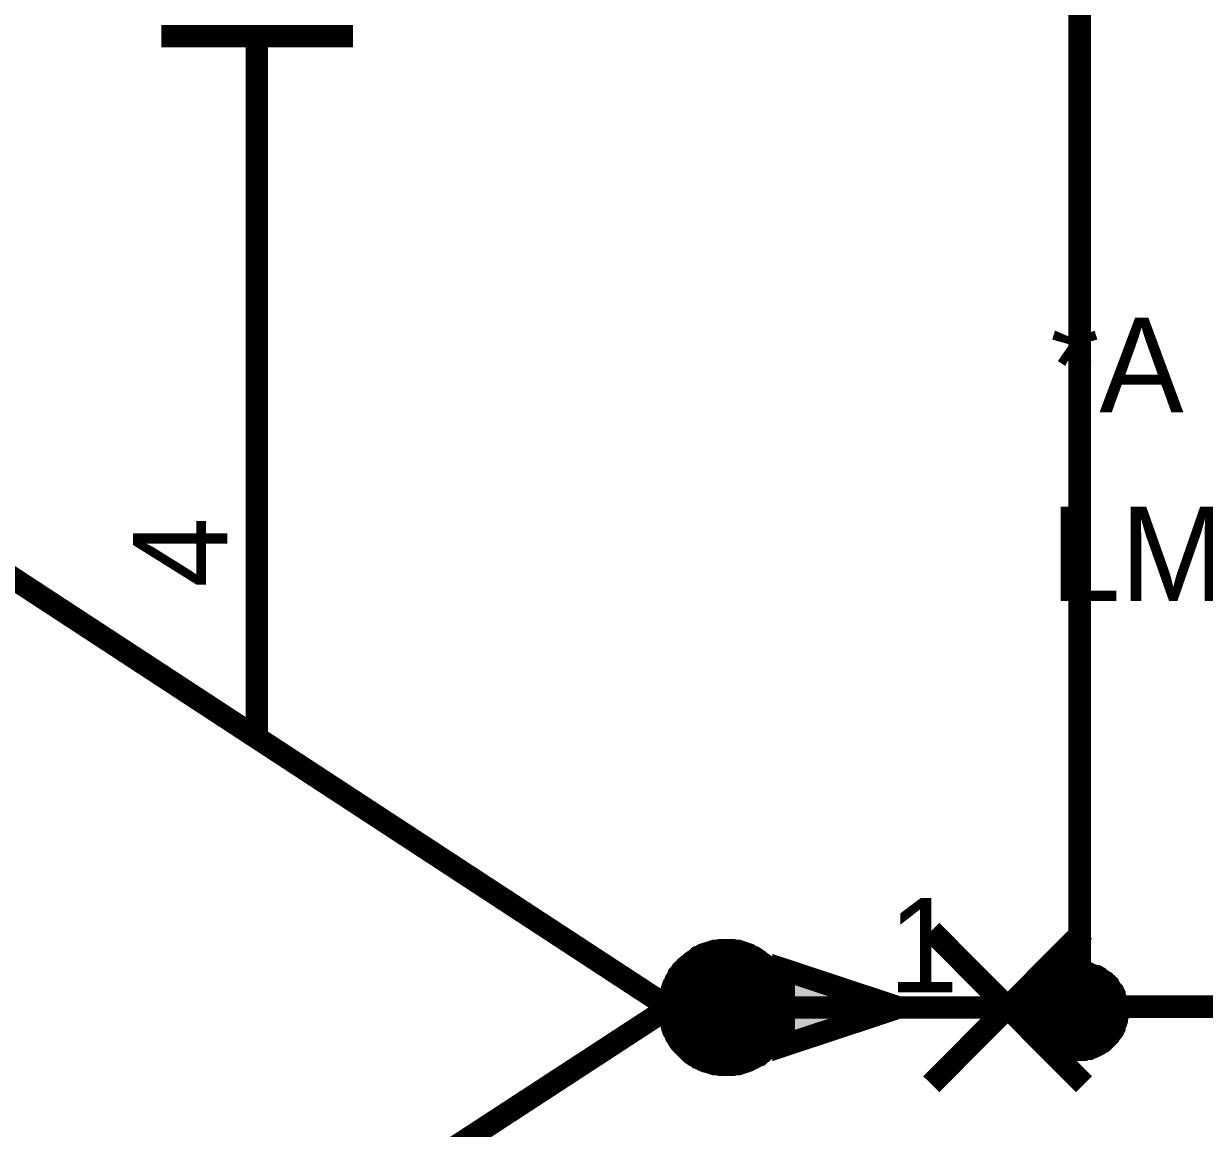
# Model space of a CAD drawing. Header units: millimetres. Extents: x 0 to 800, y 0 to 567.
# Drawn here: x 107.14 to 122.83, y 513.54 to 528.22 of the extents above; entities that cross this region are included whole.
import ezdxf

# ---------------------------------------------------------------- set-up
doc = ezdxf.new("R2010")
doc.units = ezdxf.units.MM
doc.layers.add('Sheet', color=255, linetype='Continuous')

msp = doc.modelspace()

# ---------------------------------------------------------------- linework, layer by layer
at = {"layer": 'Sheet'}
for points, const_width in [([(121.258, 540.852), (121.169, 540.852), (121.169, 515.104), (121.449, 515.104)], 0.3), ([(108.972, 528.051), (111.514, 528.051)], 0.3), ([(110.238, 525.52), (110.238, 528.051)], 0.3), ([(110.238, 525.52), (110.238, 523.235)], 0.3), ([(110.238, 518.733), (110.238, 523.235)], 0.3), ([(104.246, 522.653), (115.714, 515.149)], 0.3), ([(119.197, 514.13), (121.225, 516.168)], 0.3), ([(119.197, 516.168), (121.225, 514.13)], 0.3), ([(116.476, 515.911), (116.431, 515.911), (116.398, 515.911), (116.364, 515.9), (116.319, 515.9), (116.286, 515.888), (116.252, 515.877), (116.207, 515.866), (116.174, 515.855), (116.14, 515.832), (116.106, 515.821), (116.084, 515.799), (116.05, 515.776), (116.017, 515.754), (115.994, 515.732), (115.961, 515.709), (115.938, 515.687), (115.916, 515.664), (115.882, 515.631), (115.86, 515.597), (115.838, 515.575), (115.826, 515.541), (115.804, 515.508), (115.793, 515.474), (115.77, 515.44), (115.759, 515.407), (115.748, 515.373), (115.737, 515.34), (115.726, 515.306), (115.726, 515.261), (115.714, 515.228), (115.714, 515.183), (115.714, 515.149)], 0.3), ([(117.237, 515.149), (117.237, 515.183), (117.237, 515.228), (117.226, 515.261), (117.226, 515.306), (117.215, 515.34), (117.204, 515.373), (117.193, 515.407), (117.181, 515.44), (117.159, 515.474), (117.148, 515.508), (117.126, 515.541), (117.103, 515.575), (117.081, 515.597), (117.058, 515.631), (117.036, 515.664), (117.014, 515.687), (116.991, 515.709), (116.958, 515.732), (116.924, 515.754), (116.902, 515.776), (116.868, 515.799), (116.834, 515.821), (116.801, 515.832), (116.767, 515.855), (116.734, 515.866), (116.7, 515.877), (116.666, 515.888), (116.633, 515.9), (116.588, 515.9), (116.554, 515.911), (116.51, 515.911), (116.476, 515.911)], 0.3), ([(115.714, 515.149), (115.714, 515.183), (115.714, 515.228), (115.726, 515.261), (115.726, 515.306), (115.737, 515.34), (115.748, 515.373), (115.759, 515.407), (115.77, 515.44), (115.793, 515.474), (115.804, 515.508), (115.826, 515.541), (115.838, 515.575), (115.86, 515.597), (115.882, 515.631), (115.916, 515.664), (115.938, 515.687), (115.961, 515.709), (115.994, 515.732), (116.017, 515.754), (116.05, 515.776), (116.084, 515.799), (116.106, 515.821), (116.14, 515.832), (116.174, 515.855), (116.207, 515.866), (116.252, 515.877), (116.286, 515.888), (116.319, 515.9), (116.364, 515.9), (116.398, 515.911), (116.431, 515.911), (116.476, 515.911)], 0.0991), ([(116.476, 515.911), (116.476, 515.911)], 0.0991), ([(116.476, 515.911), (116.51, 515.911), (116.554, 515.911), (116.588, 515.9), (116.633, 515.9), (116.666, 515.888), (116.7, 515.877), (116.734, 515.866), (116.767, 515.855), (116.801, 515.832), (116.834, 515.821), (116.868, 515.799), (116.902, 515.776), (116.924, 515.754), (116.958, 515.732), (116.991, 515.709), (117.014, 515.687), (117.036, 515.664), (117.058, 515.631), (117.081, 515.597), (117.103, 515.575), (117.126, 515.541), (117.148, 515.508), (117.159, 515.474), (117.181, 515.44), (117.193, 515.407), (117.204, 515.373), (117.215, 515.34), (117.226, 515.306), (117.226, 515.261), (117.237, 515.228), (117.237, 515.183), (117.237, 515.149)], 0.0991), ([(120.653, 515.104), (120.653, 515.127), (120.653, 515.16), (120.665, 515.183), (120.665, 515.205), (120.665, 515.228), (120.676, 515.25), (120.687, 515.284), (120.698, 515.306), (120.698, 515.328), (120.709, 515.351), (120.732, 515.362), (120.743, 515.384), (120.754, 515.407), (120.765, 515.429), (120.788, 515.44), (120.799, 515.463), (120.821, 515.474), (120.833, 515.496), (120.855, 515.508), (120.877, 515.519), (120.9, 515.541), (120.922, 515.552), (120.945, 515.564), (120.967, 515.564), (120.989, 515.575), (121.012, 515.586), (121.034, 515.597), (121.068, 515.597), (121.09, 515.597), (121.113, 515.608), (121.146, 515.608), (121.169, 515.608)], 0.3), ([(120.653, 515.104), (120.653, 515.127), (120.653, 515.16), (120.665, 515.183), (120.665, 515.205), (120.665, 515.228), (120.676, 515.25), (120.687, 515.284), (120.698, 515.306), (120.698, 515.328), (120.709, 515.351), (120.732, 515.362), (120.743, 515.384), (120.754, 515.407), (120.765, 515.429), (120.788, 515.44), (120.799, 515.463), (120.821, 515.474), (120.833, 515.496), (120.855, 515.508), (120.877, 515.519), (120.9, 515.541), (120.922, 515.552), (120.945, 515.564), (120.967, 515.564), (120.989, 515.575), (121.012, 515.586), (121.034, 515.597), (121.068, 515.597), (121.09, 515.597), (121.113, 515.608), (121.146, 515.608), (121.169, 515.608)], 0.3), ([(121.169, 515.608), (121.169, 515.608)], 0.3), ([(121.169, 515.608), (121.191, 515.608), (121.225, 515.608), (121.247, 515.597), (121.269, 515.597), (121.292, 515.597), (121.314, 515.586), (121.348, 515.575), (121.37, 515.564), (121.393, 515.564), (121.415, 515.552), (121.426, 515.541), (121.449, 515.519), (121.471, 515.508), (121.493, 515.496), (121.505, 515.474), (121.527, 515.463), (121.538, 515.44), (121.561, 515.429), (121.572, 515.407), (121.583, 515.384), (121.605, 515.362), (121.617, 515.351), (121.628, 515.328), (121.628, 515.306), (121.639, 515.284), (121.65, 515.25), (121.661, 515.228), (121.661, 515.205), (121.661, 515.183), (121.673, 515.16), (121.673, 515.127), (121.673, 515.104)], 0.3), ([(121.169, 515.608), (121.169, 515.608)], 0.3), ([(121.169, 515.608), (121.191, 515.608), (121.225, 515.608), (121.247, 515.597), (121.269, 515.597), (121.292, 515.597), (121.314, 515.586), (121.348, 515.575), (121.37, 515.564), (121.393, 515.564), (121.415, 515.552), (121.426, 515.541), (121.449, 515.519), (121.471, 515.508), (121.493, 515.496), (121.505, 515.474), (121.527, 515.463), (121.538, 515.44), (121.561, 515.429), (121.572, 515.407), (121.583, 515.384), (121.605, 515.362), (121.617, 515.351), (121.628, 515.328), (121.628, 515.306), (121.639, 515.284), (121.65, 515.25), (121.661, 515.228), (121.661, 515.205), (121.661, 515.183), (121.673, 515.16), (121.673, 515.127), (121.673, 515.104)], 0.3), ([(120.653, 515.104), (120.653, 515.127), (120.653, 515.16), (120.665, 515.183), (120.665, 515.205), (120.665, 515.228), (120.676, 515.25), (120.687, 515.284), (120.698, 515.306), (120.698, 515.328), (120.709, 515.351), (120.732, 515.362), (120.743, 515.384), (120.754, 515.407), (120.765, 515.429), (120.788, 515.44), (120.799, 515.463), (120.821, 515.474), (120.833, 515.496), (120.855, 515.508), (120.877, 515.519), (120.9, 515.541), (120.922, 515.552), (120.945, 515.564), (120.967, 515.564), (120.989, 515.575), (121.012, 515.586), (121.034, 515.597), (121.068, 515.597), (121.09, 515.597), (121.113, 515.608), (121.146, 515.608), (121.169, 515.608)], 0.0991), ([(120.653, 515.104), (120.653, 515.127), (120.653, 515.16), (120.665, 515.183), (120.665, 515.205), (120.665, 515.228), (120.676, 515.25), (120.687, 515.284), (120.698, 515.306), (120.698, 515.328), (120.709, 515.351), (120.732, 515.362), (120.743, 515.384), (120.754, 515.407), (120.765, 515.429), (120.788, 515.44), (120.799, 515.463), (120.821, 515.474), (120.833, 515.496), (120.855, 515.508), (120.877, 515.519), (120.9, 515.541), (120.922, 515.552), (120.945, 515.564), (120.967, 515.564), (120.989, 515.575), (121.012, 515.586), (121.034, 515.597), (121.068, 515.597), (121.09, 515.597), (121.113, 515.608), (121.146, 515.608), (121.169, 515.608)], 0.0991), ([(121.169, 515.608), (121.169, 515.608)], 0.0991), ([(121.169, 515.608), (121.191, 515.608), (121.225, 515.608), (121.247, 515.597), (121.269, 515.597), (121.292, 515.597), (121.314, 515.586), (121.348, 515.575), (121.37, 515.564), (121.393, 515.564), (121.415, 515.552), (121.426, 515.541), (121.449, 515.519), (121.471, 515.508), (121.493, 515.496), (121.505, 515.474), (121.527, 515.463), (121.538, 515.44), (121.561, 515.429), (121.572, 515.407), (121.583, 515.384), (121.605, 515.362), (121.617, 515.351), (121.628, 515.328), (121.628, 515.306), (121.639, 515.284), (121.65, 515.25), (121.661, 515.228), (121.661, 515.205), (121.661, 515.183), (121.673, 515.16), (121.673, 515.127), (121.673, 515.104)], 0.0991), ([(121.169, 515.608), (121.169, 515.608)], 0.0991), ([(121.169, 515.608), (121.191, 515.608), (121.225, 515.608), (121.247, 515.597), (121.269, 515.597), (121.292, 515.597), (121.314, 515.586), (121.348, 515.575), (121.37, 515.564), (121.393, 515.564), (121.415, 515.552), (121.426, 515.541), (121.449, 515.519), (121.471, 515.508), (121.493, 515.496), (121.505, 515.474), (121.527, 515.463), (121.538, 515.44), (121.561, 515.429), (121.572, 515.407), (121.583, 515.384), (121.605, 515.362), (121.617, 515.351), (121.628, 515.328), (121.628, 515.306), (121.639, 515.284), (121.65, 515.25), (121.661, 515.228), (121.661, 515.205), (121.661, 515.183), (121.673, 515.16), (121.673, 515.127), (121.673, 515.104)], 0.0991), ([(115.714, 515.149), (104.212, 507.646)], 0.3), ([(115.714, 515.149), (120.217, 515.149)], 0.3), ([(115.714, 515.149), (115.714, 515.104), (115.714, 515.071), (115.726, 515.037), (115.726, 514.992), (115.737, 514.959), (115.748, 514.925), (115.759, 514.88), (115.77, 514.847), (115.793, 514.813), (115.804, 514.78), (115.826, 514.757), (115.838, 514.724), (115.86, 514.69), (115.882, 514.668), (115.916, 514.634), (115.938, 514.612), (115.961, 514.589), (115.994, 514.556), (116.017, 514.533), (116.05, 514.511), (116.084, 514.5), (116.106, 514.477), (116.14, 514.466), (116.174, 514.444), (116.207, 514.432), (116.252, 514.421), (116.286, 514.41), (116.319, 514.399), (116.364, 514.399), (116.398, 514.388), (116.431, 514.388), (116.476, 514.388)], 0.3), ([(116.476, 514.388), (116.51, 514.388), (116.554, 514.388), (116.588, 514.399), (116.633, 514.399), (116.666, 514.41), (116.7, 514.421), (116.734, 514.432), (116.767, 514.444), (116.801, 514.466), (116.834, 514.477), (116.868, 514.5), (116.902, 514.511), (116.924, 514.533), (116.958, 514.556), (116.991, 514.589), (117.014, 514.612), (117.036, 514.634), (117.058, 514.668), (117.081, 514.69), (117.103, 514.724), (117.126, 514.757), (117.148, 514.78), (117.159, 514.813), (117.181, 514.847), (117.193, 514.88), (117.204, 514.925), (117.215, 514.959), (117.226, 514.992), (117.226, 515.037), (117.237, 515.071), (117.237, 515.104), (117.237, 515.149)], 0.3), ([(120.217, 515.149), (121.449, 515.149), (121.449, 515.16), (128.448, 515.16), (136.501, 515.16)], 0.3), ([(121.169, 514.589), (121.146, 514.589), (121.113, 514.589), (121.09, 514.6), (121.068, 514.6), (121.034, 514.6), (121.012, 514.612), (120.989, 514.623), (120.967, 514.634), (120.945, 514.645), (120.922, 514.656), (120.9, 514.668), (120.877, 514.679), (120.855, 514.69), (120.833, 514.712), (120.821, 514.724), (120.799, 514.746), (120.788, 514.757), (120.765, 514.78), (120.754, 514.802), (120.743, 514.813), (120.732, 514.836), (120.709, 514.858), (120.698, 514.88), (120.698, 514.903), (120.687, 514.925), (120.676, 514.948), (120.665, 514.981), (120.665, 515.004), (120.665, 515.026), (120.653, 515.048), (120.653, 515.082), (120.653, 515.104)], 0.3), ([(120.653, 515.104), (120.653, 515.104)], 0.3), ([(121.169, 514.589), (121.146, 514.589), (121.113, 514.589), (121.09, 514.6), (121.068, 514.6), (121.034, 514.6), (121.012, 514.612), (120.989, 514.623), (120.967, 514.634), (120.945, 514.645), (120.922, 514.656), (120.9, 514.668), (120.877, 514.679), (120.855, 514.69), (120.833, 514.712), (120.821, 514.724), (120.799, 514.746), (120.788, 514.757), (120.765, 514.78), (120.754, 514.802), (120.743, 514.813), (120.732, 514.836), (120.709, 514.858), (120.698, 514.88), (120.698, 514.903), (120.687, 514.925), (120.676, 514.948), (120.665, 514.981), (120.665, 515.004), (120.665, 515.026), (120.653, 515.048), (120.653, 515.082), (120.653, 515.104)], 0.3), ([(120.653, 515.104), (120.653, 515.104)], 0.3), ([(121.673, 515.104), (121.673, 515.082), (121.673, 515.048), (121.661, 515.026), (121.661, 515.004), (121.661, 514.981), (121.65, 514.948), (121.639, 514.925), (121.628, 514.903), (121.628, 514.88), (121.617, 514.858), (121.605, 514.836), (121.583, 514.813), (121.572, 514.802), (121.561, 514.78), (121.538, 514.757), (121.527, 514.746), (121.505, 514.724), (121.493, 514.712), (121.471, 514.69), (121.449, 514.679), (121.426, 514.668), (121.415, 514.656), (121.393, 514.645), (121.37, 514.634), (121.348, 514.623), (121.314, 514.612), (121.292, 514.6), (121.269, 514.6), (121.247, 514.6), (121.225, 514.589), (121.191, 514.589), (121.169, 514.589)], 0.3), ([(121.673, 515.104), (121.673, 515.082), (121.673, 515.048), (121.661, 515.026), (121.661, 515.004), (121.661, 514.981), (121.65, 514.948), (121.639, 514.925), (121.628, 514.903), (121.628, 514.88), (121.617, 514.858), (121.605, 514.836), (121.583, 514.813), (121.572, 514.802), (121.561, 514.78), (121.538, 514.757), (121.527, 514.746), (121.505, 514.724), (121.493, 514.712), (121.471, 514.69), (121.449, 514.679), (121.426, 514.668), (121.415, 514.656), (121.393, 514.645), (121.37, 514.634), (121.348, 514.623), (121.314, 514.612), (121.292, 514.6), (121.269, 514.6), (121.247, 514.6), (121.225, 514.589), (121.191, 514.589), (121.169, 514.589)], 0.3), ([(121.673, 515.104), (121.673, 515.104), (121.673, 515.104), (121.673, 515.104), (121.673, 515.104), (121.673, 515.104), (121.673, 515.104), (121.673, 515.104), (121.673, 515.104), (121.673, 515.104), (121.673, 515.104), (121.673, 515.104), (121.673, 515.104), (121.673, 515.104), (121.673, 515.104), (121.673, 515.104), (121.673, 515.104), (121.673, 515.104), (121.673, 515.104), (121.673, 515.104), (121.673, 515.104), (121.673, 515.104), (121.673, 515.104), (121.673, 515.104), (121.673, 515.104), (121.673, 515.104), (121.673, 515.104), (121.673, 515.104), (121.673, 515.104), (121.673, 515.104), (121.673, 515.104), (121.673, 515.104), (121.673, 515.104)], 0.3), ([(121.673, 515.104), (121.673, 515.104)], 0.3), ([(121.673, 515.104), (121.673, 515.104), (121.673, 515.104), (121.673, 515.104), (121.673, 515.104), (121.673, 515.104), (121.673, 515.104), (121.673, 515.104), (121.673, 515.104), (121.673, 515.104), (121.673, 515.104), (121.673, 515.104), (121.673, 515.104), (121.673, 515.104), (121.673, 515.104), (121.673, 515.104), (121.673, 515.104), (121.673, 515.104), (121.673, 515.104), (121.673, 515.104), (121.673, 515.104), (121.673, 515.104), (121.673, 515.104), (121.673, 515.104), (121.673, 515.104), (121.673, 515.104), (121.673, 515.104), (121.673, 515.104), (121.673, 515.104), (121.673, 515.104), (121.673, 515.104), (121.673, 515.104), (121.673, 515.104)], 0.3), ([(121.673, 515.104), (121.673, 515.104)], 0.3), ([(116.476, 514.388), (116.431, 514.388), (116.398, 514.388), (116.364, 514.399), (116.319, 514.399), (116.286, 514.41), (116.252, 514.421), (116.207, 514.432), (116.174, 514.444), (116.14, 514.466), (116.106, 514.477), (116.084, 514.5), (116.05, 514.511), (116.017, 514.533), (115.994, 514.556), (115.961, 514.589), (115.938, 514.612), (115.916, 514.634), (115.882, 514.668), (115.86, 514.69), (115.838, 514.724), (115.826, 514.757), (115.804, 514.78), (115.793, 514.813), (115.77, 514.847), (115.759, 514.88), (115.748, 514.925), (115.737, 514.959), (115.726, 514.992), (115.726, 515.037), (115.714, 515.071), (115.714, 515.104), (115.714, 515.149)], 0.0991), ([(115.714, 515.149), (115.714, 515.149)], 0.0991), ([(117.237, 515.149), (117.237, 515.104), (117.237, 515.071), (117.226, 515.037), (117.226, 514.992), (117.215, 514.959), (117.204, 514.925), (117.193, 514.88), (117.181, 514.847), (117.159, 514.813), (117.148, 514.78), (117.126, 514.757), (117.103, 514.724), (117.081, 514.69), (117.058, 514.668), (117.036, 514.634), (117.014, 514.612), (116.991, 514.589), (116.958, 514.556), (116.924, 514.533), (116.902, 514.511), (116.868, 514.5), (116.834, 514.477), (116.801, 514.466), (116.767, 514.444), (116.734, 514.432), (116.7, 514.421), (116.666, 514.41), (116.633, 514.399), (116.588, 514.399), (116.554, 514.388), (116.51, 514.388), (116.476, 514.388)], 0.0991), ([(117.237, 515.149), (117.237, 515.149), (117.237, 515.149), (117.237, 515.149), (117.237, 515.149), (117.237, 515.149), (117.237, 515.149), (117.237, 515.149), (117.237, 515.149), (117.237, 515.149), (117.237, 515.149), (117.237, 515.149), (117.237, 515.149), (117.237, 515.149), (117.237, 515.149), (117.237, 515.149), (117.237, 515.149), (117.237, 515.149), (117.237, 515.149), (117.237, 515.149), (117.237, 515.149), (117.237, 515.149), (117.237, 515.149), (117.237, 515.149), (117.237, 515.149), (117.237, 515.149), (117.237, 515.149), (117.237, 515.149), (117.237, 515.149), (117.237, 515.149), (117.237, 515.149), (117.237, 515.149), (117.237, 515.149)], 0.0991), ([(117.237, 515.149), (117.237, 515.149)], 0.0991), ([(121.169, 514.589), (121.146, 514.589), (121.113, 514.589), (121.09, 514.6), (121.068, 514.6), (121.034, 514.6), (121.012, 514.612), (120.989, 514.623), (120.967, 514.634), (120.945, 514.645), (120.922, 514.656), (120.9, 514.668), (120.877, 514.679), (120.855, 514.69), (120.833, 514.712), (120.821, 514.724), (120.799, 514.746), (120.788, 514.757), (120.765, 514.78), (120.754, 514.802), (120.743, 514.813), (120.732, 514.836), (120.709, 514.858), (120.698, 514.88), (120.698, 514.903), (120.687, 514.925), (120.676, 514.948), (120.665, 514.981), (120.665, 515.004), (120.665, 515.026), (120.653, 515.048), (120.653, 515.082), (120.653, 515.104)], 0.0991), ([(120.653, 515.104), (120.653, 515.104)], 0.0991), ([(121.169, 514.589), (121.146, 514.589), (121.113, 514.589), (121.09, 514.6), (121.068, 514.6), (121.034, 514.6), (121.012, 514.612), (120.989, 514.623), (120.967, 514.634), (120.945, 514.645), (120.922, 514.656), (120.9, 514.668), (120.877, 514.679), (120.855, 514.69), (120.833, 514.712), (120.821, 514.724), (120.799, 514.746), (120.788, 514.757), (120.765, 514.78), (120.754, 514.802), (120.743, 514.813), (120.732, 514.836), (120.709, 514.858), (120.698, 514.88), (120.698, 514.903), (120.687, 514.925), (120.676, 514.948), (120.665, 514.981), (120.665, 515.004), (120.665, 515.026), (120.653, 515.048), (120.653, 515.082), (120.653, 515.104)], 0.0991), ([(120.653, 515.104), (120.653, 515.104)], 0.0991), ([(121.673, 515.104), (121.673, 515.082), (121.673, 515.048), (121.661, 515.026), (121.661, 515.004), (121.661, 514.981), (121.65, 514.948), (121.639, 514.925), (121.628, 514.903), (121.628, 514.88), (121.617, 514.858), (121.605, 514.836), (121.583, 514.813), (121.572, 514.802), (121.561, 514.78), (121.538, 514.757), (121.527, 514.746), (121.505, 514.724), (121.493, 514.712), (121.471, 514.69), (121.449, 514.679), (121.426, 514.668), (121.415, 514.656), (121.393, 514.645), (121.37, 514.634), (121.348, 514.623), (121.314, 514.612), (121.292, 514.6), (121.269, 514.6), (121.247, 514.6), (121.225, 514.589), (121.191, 514.589), (121.169, 514.589)], 0.0991), ([(121.673, 515.104), (121.673, 515.082), (121.673, 515.048), (121.661, 515.026), (121.661, 515.004), (121.661, 514.981), (121.65, 514.948), (121.639, 514.925), (121.628, 514.903), (121.628, 514.88), (121.617, 514.858), (121.605, 514.836), (121.583, 514.813), (121.572, 514.802), (121.561, 514.78), (121.538, 514.757), (121.527, 514.746), (121.505, 514.724), (121.493, 514.712), (121.471, 514.69), (121.449, 514.679), (121.426, 514.668), (121.415, 514.656), (121.393, 514.645), (121.37, 514.634), (121.348, 514.623), (121.314, 514.612), (121.292, 514.6), (121.269, 514.6), (121.247, 514.6), (121.225, 514.589), (121.191, 514.589), (121.169, 514.589)], 0.0991), ([(121.673, 515.104), (121.673, 515.104), (121.673, 515.104), (121.673, 515.104), (121.673, 515.104), (121.673, 515.104), (121.673, 515.104), (121.673, 515.104), (121.673, 515.104), (121.673, 515.104), (121.673, 515.104), (121.673, 515.104), (121.673, 515.104), (121.673, 515.104), (121.673, 515.104), (121.673, 515.104), (121.673, 515.104), (121.673, 515.104), (121.673, 515.104), (121.673, 515.104), (121.673, 515.104), (121.673, 515.104), (121.673, 515.104), (121.673, 515.104), (121.673, 515.104), (121.673, 515.104), (121.673, 515.104), (121.673, 515.104), (121.673, 515.104), (121.673, 515.104), (121.673, 515.104), (121.673, 515.104), (121.673, 515.104)], 0.0991), ([(121.673, 515.104), (121.673, 515.104)], 0.0991), ([(121.673, 515.104), (121.673, 515.104), (121.673, 515.104), (121.673, 515.104), (121.673, 515.104), (121.673, 515.104), (121.673, 515.104), (121.673, 515.104), (121.673, 515.104), (121.673, 515.104), (121.673, 515.104), (121.673, 515.104), (121.673, 515.104), (121.673, 515.104), (121.673, 515.104), (121.673, 515.104), (121.673, 515.104), (121.673, 515.104), (121.673, 515.104), (121.673, 515.104), (121.673, 515.104), (121.673, 515.104), (121.673, 515.104), (121.673, 515.104), (121.673, 515.104), (121.673, 515.104), (121.673, 515.104), (121.673, 515.104), (121.673, 515.104), (121.673, 515.104), (121.673, 515.104), (121.673, 515.104), (121.673, 515.104)], 0.0991), ([(121.673, 515.104), (121.673, 515.104)], 0.0991)]:
    msp.add_lwpolyline(points, dxfattribs=dict(at, const_width=const_width))
for points, const_width in [([(116.087, 515.158, 1), (116.849, 515.158, 1)], 0.762), ([(120.904, 515.112, 1), (121.412, 515.112, 1)], 0.508)]:
    msp.add_lwpolyline(points, format="xyb", close=True, dxfattribs=dict(at, const_width=const_width))
for const_width in [0.3, 0.0991]:
    msp.add_lwpolyline([(118.761, 515.149), (117.237, 515.653), (117.237, 514.645), (118.761, 515.149)], close=True, dxfattribs=dict(at, const_width=const_width))
msp.add_solid([(117.18, 514.581), (118.911, 515.158), (117.18, 515.735)], dxfattribs=at)

# ---------------------------------------------------------------- texts
for s, height, p in [('*A', 1.2543, (120.777, 523.056)), ('LM324AD_SOIC14', 1.25433, (120.777, 520.547)), ('1', 1.254, (118.626, 515.351))]:
    msp.add_text(s, height=height, dxfattribs=at).set_placement(p)
msp.add_text('4', height=1.254, rotation=90, dxfattribs=at).set_placement((109.846, 520.727))

doc.saveas('drawing.dxf')
